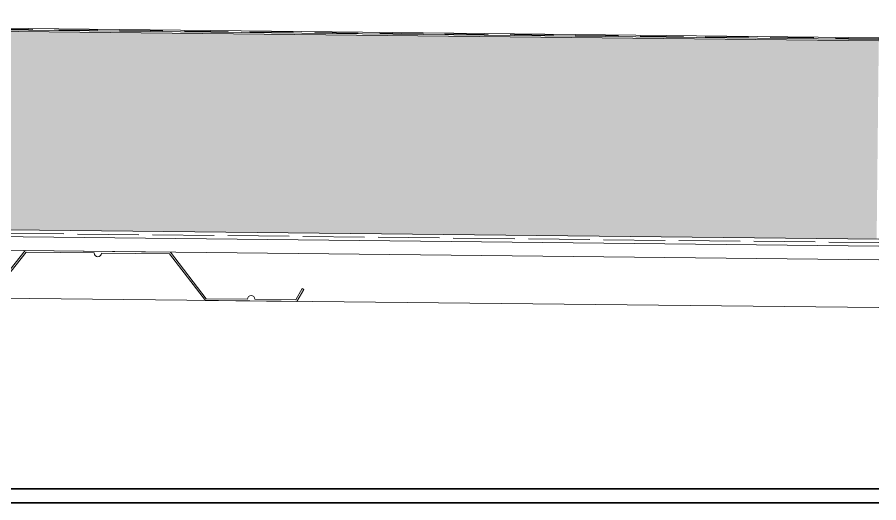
# Model space of a CAD drawing. Header units: millimetres. Extents: x -54677 to 188015, y -4000 to 32873.
# Drawn here: x -12262 to -11632, y 19196 to 19551 of the extents above; entities that cross this region are included whole.
import ezdxf

# ---------------------------------------------------------------- set-up
doc = ezdxf.new("R2010")
doc.units = ezdxf.units.MM
doc.header["$MEASUREMENT"] = 0
doc.linetypes.add('HIDDEN', pattern=[47.625, 31.75, -15.875])
doc.linetypes.add('Hidden Line', pattern=[55, 45, -10])
doc.layers.add('0_Pen_No__61', color=7, linetype='Continuous', lineweight=20, true_color=0x6a6a6a)
for name, color, linetype, lineweight in [('2D Layer_Pen_No__1', 7, 'Continuous', 13), ('A-20-M_Floor_Slab_Pen_No__1', 7, 'Continuous', 13), ('A-25-M_Wall_Int_Pen_No__42', 8, 'Continuous', 35), ('A-95-M_Stair_Detail_Pen_No__1', 7, 'Continuous', 13), ('A-95-M_Stair_Detail_Pen_No__101', 252, 'Continuous', 15)]:
    doc.layers.add(name, color=color, linetype=linetype, lineweight=lineweight)

msp = doc.modelspace()

# ---------------------------------------------------------------- hatches: boundary and pattern name
at = {"layer": 'A-95-M_Stair_Detail_Pen_No__101', "linetype": 'Continuous'}
h = msp.add_hatch(dxfattribs=at)
h.set_pattern_fill('AR_SAND_0001', color=256, style=0, pattern_type=2)
h.set_pattern_definition([(37.5, (0, 0), (-0.2519482, 7.7065243), [0, -6.079392, 0, -6.79932, 0, -6.49935]), (7.5, (0, 0), (7.078399, 11.2874554), [0, -3.279672, 0, -5.479452, 0, -2.09979]), (327.5, (-4.9195, -8e-16), (12.4553218, 0.022634), [0, -1.9998, 0, -7.19928, 0, -9.39906]), (317.5, (-4.92, -8e-16), (12.023304, 3.510351), [0, -0.9999, 0, -4.719528, 0, -5.39946])])
h.paths.add_polyline_path([(-11631.52, 19533.58), (-11633.08, 19388.51), (-13183.35, 19405.22), (-13183.35, 19550.3)])

# ---------------------------------------------------------------- linework, layer by layer
at = {"layer": '0_Pen_No__61', "linetype": 'Continuous', "flags": 128}
msp.add_lwpolyline([(-12282.33, 19345.5), (-12255.47, 19379.01), (-12205.69, 19378.48, 1), (-12200.26, 19378.42), (-12150.48, 19377.88), (-12124.34, 19343.8), (-12057.35, 19343.08), (-12052.33, 19351.85), (-12053.39, 19352.46), (-12058.06, 19344.28), (-12088.13, 19344.61, 1), (-12093.56, 19344.67), (-12123.63, 19344.99), (-12149.76, 19379.07), (-12256.16, 19380.22), (-12283.03, 19346.71)], format="xyb", dxfattribs=at)
at = {"layer": '2D Layer_Pen_No__1', "linetype": 'Continuous'}
for p, q in [((-11631.52, 19534.58), (-13027.32, 19549.62)), ((-11631.52, 19535.78), (-13027.3, 19550.82))]:
    msp.add_line(p, q, dxfattribs=at)
at = {"layer": 'A-20-M_Floor_Slab_Pen_No__1', "linetype": 'Continuous'}
msp.add_line((-11631.52, 19338.49), (-13312.65, 19356.61), dxfattribs=at)
at = {"layer": 'A-25-M_Wall_Int_Pen_No__42', "linetype": 'Continuous'}
for p, q in [((-13416.73, 19206), (-11631.52, 19206)), ((-13416.73, 19195.8), (-11631.52, 19195.8))]:
    msp.add_line(p, q, dxfattribs=at)
at = {"layer": 'A-95-M_Stair_Detail_Pen_No__1', "linetype": 'Continuous', "flags": 128}
for points in [[(-11631.52, 19533.58), (-13183.35, 19550.3), (-13183.36, 19549.07)], [(-13315.32, 19406.64), (-11631.52, 19388.49)], [(-13018.2, 19398.44), (-11631.52, 19383.49)], [(-11631.52, 19373.49), (-13018.3, 19388.44)]]:
    msp.add_lwpolyline(points, dxfattribs=at)
at = {"layer": 'A-95-M_Stair_Detail_Pen_No__1', "linetype": 'HIDDEN', "flags": 128}
msp.add_lwpolyline([(-11631.52, 19535.18), (-13027.31, 19550.22)], dxfattribs=at)
at = {"layer": 'A-95-M_Stair_Detail_Pen_No__1', "linetype": 'Hidden Line', "flags": 128}
msp.add_lwpolyline([(-13315.32, 19406.64), (-13315.35, 19404.14), (-11631.52, 19385.99)], dxfattribs=at)

doc.saveas('drawing.dxf')
